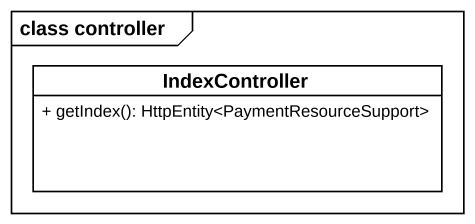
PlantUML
@startuml
mainframe class controller
hide circle
hide empty members
skinparam classAttributeIconSize 0
class IndexController {
  + getIndex(): HttpEntity<PaymentResourceSupport>
}
@enduml
